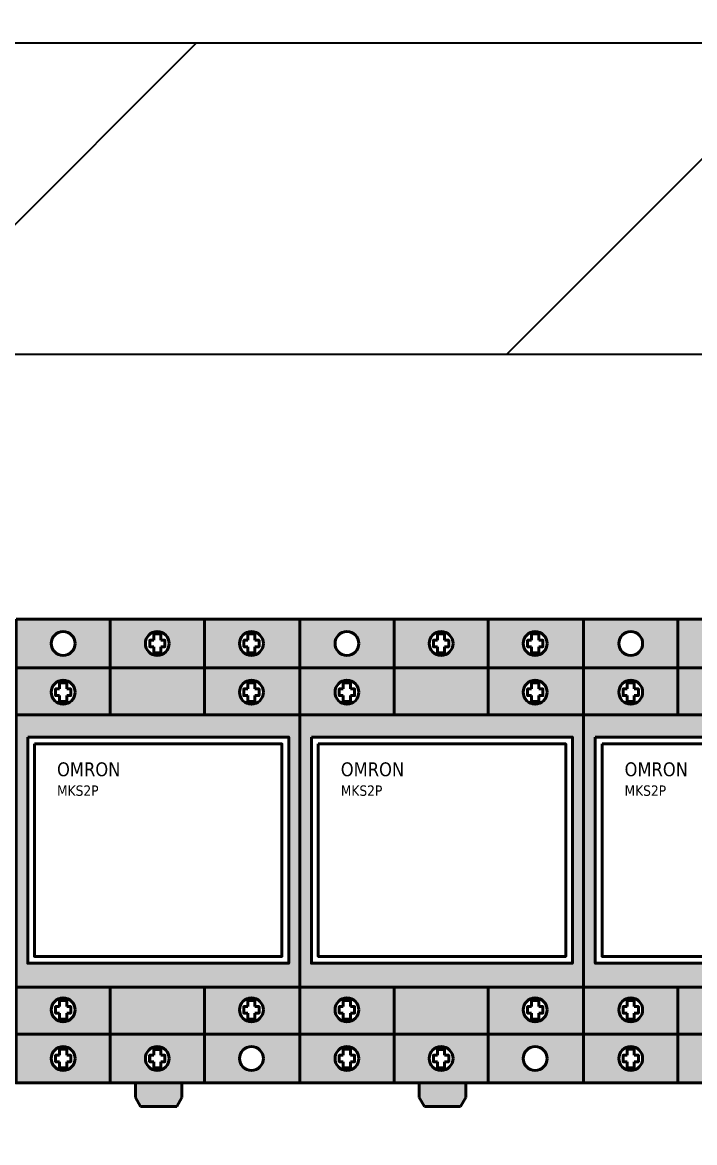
# Model space of a CAD drawing. Header units: inches. Extents: x 14 to 2932, y 13 to 1968.
# Drawn here: x 1395.8 to 1492.9, y 996.5 to 1158.4 of the extents above; entities that cross this region are included whole.
import ezdxf

# ---------------------------------------------------------------- set-up
doc = ezdxf.new("R2010")
doc.units = ezdxf.units.IN
doc.header["$MEASUREMENT"] = 0
doc.layers.add('3', color=7, linetype='Continuous')
doc.layers.add('TEXT', color=3, linetype='Continuous', lineweight=9)
doc.styles.add('Tahoma (Input Text)', font='tahoma.ttf')

msp = doc.modelspace()

# ---------------------------------------------------------------- hatches: boundary and pattern name
at = {"layer": '3'}
h = msp.add_hatch(dxfattribs=at)
h.set_pattern_fill('ANSI32', color=8, scale=10)
h.set_pattern_definition([(45, (-5275.68, 2855.33), (-67.3519, 67.3519), []), (45, (-5230.78, 2855.33), (-67.3519, 67.3519), [])])
h.paths.add_polyline_path([(1077.636, 809.416), (1122.636, 809.416), (1122.636, 1637.416), (1077.636, 1637.416)])
h.paths.add_polyline_path([(1605.636, 809.416), (1560.636, 809.416), (1560.636, 1637.416), (1605.636, 1637.416)])
h.paths.add_polyline_path([(1122.636, 1305.416), (1560.636, 1305.416), (1560.636, 1350.416), (1122.636, 1350.416)])
h.paths.add_polyline_path([(1122.636, 1155.416), (1560.636, 1155.416), (1560.636, 1110.416), (1122.636, 1110.416)])
h.paths.add_polyline_path([(1122.636, 921.923), (1560.636, 921.923), (1560.636, 966.923), (1122.636, 966.923)])
at = {"layer": '3', "lineweight": 40, "true_color": 0x636466}
h = msp.add_hatch(color=251, dxfattribs=at)
h.dxf.hatch_style = 1
h.paths.add_polyline_path([(1408.489, 1072.17), (1394.889, 1072.17), (1394.889, 1065.131), (1408.489, 1065.131)])
h.paths.add_polyline_path([(1403.414, 1068.65, -1), (1399.963, 1068.65, -1)], flags=16)
h.paths.add_polyline_path([(1408.489, 1065.131), (1394.889, 1065.131), (1394.889, 1058.358), (1408.489, 1058.358)])
h.paths.add_polyline_path([(1403.414, 1061.611, -1), (1399.963, 1061.611, -1)], flags=16)
h.paths.add_polyline_path([(1400.584, 1062.084), (1401.166, 1062.084), (1401.166, 1062.987), (1402.196, 1062.987), (1402.196, 1062.084), (1402.793, 1062.084), (1402.793, 1061.138), (1402.196, 1061.138), (1402.196, 1060.282), (1401.166, 1060.282), (1401.166, 1061.138), (1400.584, 1061.138)], flags=0)
h.paths.add_polyline_path([(1422.089, 1065.131), (1408.489, 1065.131), (1408.489, 1058.358), (1422.089, 1058.358)])
h.paths.add_polyline_path([(1422.089, 1072.17), (1408.489, 1072.17), (1408.489, 1065.131), (1422.089, 1065.131)])
h.paths.add_polyline_path([(1413.563, 1068.65, -1), (1417.014, 1068.65, -1)], flags=16)
h.paths.add_polyline_path([(1414.192, 1069.123), (1414.773, 1069.123), (1414.773, 1070.026), (1415.804, 1070.026), (1415.804, 1069.123), (1416.4, 1069.123), (1416.4, 1068.177), (1415.804, 1068.177), (1415.804, 1067.321), (1414.773, 1067.321), (1414.773, 1068.177), (1414.192, 1068.177)], flags=0)
h.paths.add_polyline_path([(1435.889, 1072.17), (1422.089, 1072.17), (1422.089, 1065.131), (1435.889, 1065.131)])
h.paths.add_polyline_path([(1427.163, 1068.65, -1), (1430.614, 1068.65, -1)], flags=16)
h.paths.add_polyline_path([(1427.792, 1068.177), (1427.792, 1069.123), (1428.373, 1069.123), (1428.373, 1070.026), (1429.404, 1070.026), (1429.404, 1069.123), (1430, 1069.123), (1430, 1068.177), (1429.404, 1068.177), (1429.404, 1067.321), (1428.373, 1067.321), (1428.373, 1068.177)], flags=0)
h.paths.add_polyline_path([(1435.889, 1065.131), (1422.089, 1065.131), (1422.089, 1058.358), (1435.889, 1058.358)])
h.paths.add_polyline_path([(1430.614, 1061.611, -1), (1427.163, 1061.611, -1)], flags=16)
h.paths.add_polyline_path([(1427.784, 1062.084), (1428.366, 1062.084), (1428.366, 1062.987), (1429.396, 1062.987), (1429.396, 1062.084), (1429.993, 1062.084), (1429.993, 1061.138), (1429.396, 1061.138), (1429.396, 1060.282), (1428.366, 1060.282), (1428.366, 1061.138), (1427.784, 1061.138)], flags=0)
h.paths.add_polyline_path([(1435.889, 1058.358), (1394.889, 1058.358), (1394.889, 1005.17), (1435.889, 1005.17)])
h.paths.add_polyline_path([(1434.275, 1055.134), (1434.275, 1022.46), (1396.566, 1022.46), (1396.566, 1055.134)], flags=16)
h.paths.add_polyline_path([(1433.296, 1054.154), (1433.296, 1023.44), (1397.546, 1023.44), (1397.546, 1054.154)], flags=0)
h.paths.add_polyline_path([(1430.614, 1015.728, -1), (1427.163, 1015.728, -1)], flags=16)
h.paths.add_polyline_path([(1428.366, 1017.105), (1429.396, 1017.105), (1429.396, 1016.202), (1429.993, 1016.202), (1429.993, 1015.255), (1429.396, 1015.255), (1429.396, 1014.4), (1428.366, 1014.4), (1428.366, 1015.255), (1427.784, 1015.255), (1427.784, 1016.202), (1428.366, 1016.202)], flags=0)
h.paths.add_polyline_path([(1403.414, 1015.728, -1), (1399.963, 1015.728, -1)], flags=16)
h.paths.add_polyline_path([(1402.196, 1017.105), (1402.196, 1016.202), (1402.793, 1016.202), (1402.793, 1015.255), (1402.196, 1015.255), (1402.196, 1014.4), (1401.166, 1014.4), (1401.166, 1015.255), (1400.584, 1015.255), (1400.584, 1016.202), (1401.166, 1016.202), (1401.166, 1017.105)], flags=0)
h.paths.add_polyline_path([(1417.014, 1008.689, -1), (1413.563, 1008.689, -1)], flags=16)
h.paths.add_polyline_path([(1415.796, 1010.066), (1415.796, 1009.163), (1416.393, 1009.163), (1416.393, 1008.216), (1415.796, 1008.216), (1415.796, 1007.361), (1414.766, 1007.361), (1414.766, 1008.216), (1414.184, 1008.216), (1414.184, 1009.163), (1414.766, 1009.163), (1414.766, 1010.066)], flags=0)
h.paths.add_polyline_path([(1430.614, 1008.689, -1), (1427.163, 1008.689, -1)], flags=16)
h.paths.add_polyline_path([(1403.414, 1008.689, -1), (1399.963, 1008.689, -1)], flags=16)
h.paths.add_polyline_path([(1402.196, 1010.066), (1402.196, 1009.163), (1402.793, 1009.163), (1402.793, 1008.216), (1402.196, 1008.216), (1402.196, 1007.361), (1401.166, 1007.361), (1401.166, 1008.216), (1400.584, 1008.216), (1400.584, 1009.163), (1401.166, 1009.163), (1401.166, 1010.066)], flags=0)
h.paths.add_polyline_path([(1399.899, 1045.064), (1411.018, 1045.064), (1411.018, 1052.94), (1399.899, 1052.94)], flags=8)
h = msp.add_hatch(color=251, dxfattribs=at)
h.dxf.hatch_style = 1
h.paths.add_polyline_path([(1449.489, 1072.17), (1435.889, 1072.17), (1435.889, 1065.131), (1449.489, 1065.131)])
h.paths.add_polyline_path([(1444.414, 1068.65, -1), (1440.963, 1068.65, -1)], flags=16)
h.paths.add_polyline_path([(1449.489, 1065.131), (1435.889, 1065.131), (1435.889, 1058.358), (1449.489, 1058.358)])
h.paths.add_polyline_path([(1444.414, 1061.611, -1), (1440.963, 1061.611, -1)], flags=16)
h.paths.add_polyline_path([(1441.584, 1062.084), (1442.166, 1062.084), (1442.166, 1062.987), (1443.196, 1062.987), (1443.196, 1062.084), (1443.793, 1062.084), (1443.793, 1061.138), (1443.196, 1061.138), (1443.196, 1060.282), (1442.166, 1060.282), (1442.166, 1061.138), (1441.584, 1061.138)], flags=0)
h.paths.add_polyline_path([(1463.089, 1065.131), (1449.489, 1065.131), (1449.489, 1058.358), (1463.089, 1058.358)])
h.paths.add_polyline_path([(1463.089, 1072.17), (1449.489, 1072.17), (1449.489, 1065.131), (1463.089, 1065.131)])
h.paths.add_polyline_path([(1454.563, 1068.65, -1), (1458.014, 1068.65, -1)], flags=16)
h.paths.add_polyline_path([(1455.192, 1069.123), (1455.773, 1069.123), (1455.773, 1070.026), (1456.804, 1070.026), (1456.804, 1069.123), (1457.4, 1069.123), (1457.4, 1068.177), (1456.804, 1068.177), (1456.804, 1067.321), (1455.773, 1067.321), (1455.773, 1068.177), (1455.192, 1068.177)], flags=0)
h.paths.add_polyline_path([(1476.889, 1072.17), (1463.089, 1072.17), (1463.089, 1065.131), (1476.889, 1065.131)])
h.paths.add_polyline_path([(1468.163, 1068.65, -1), (1471.614, 1068.65, -1)], flags=16)
h.paths.add_polyline_path([(1468.792, 1068.177), (1468.792, 1069.123), (1469.373, 1069.123), (1469.373, 1070.026), (1470.404, 1070.026), (1470.404, 1069.123), (1471, 1069.123), (1471, 1068.177), (1470.404, 1068.177), (1470.404, 1067.321), (1469.373, 1067.321), (1469.373, 1068.177)], flags=0)
h.paths.add_polyline_path([(1476.889, 1065.131), (1463.089, 1065.131), (1463.089, 1058.358), (1476.889, 1058.358)])
h.paths.add_polyline_path([(1471.614, 1061.611, -1), (1468.163, 1061.611, -1)], flags=16)
h.paths.add_polyline_path([(1468.784, 1062.084), (1469.366, 1062.084), (1469.366, 1062.987), (1470.396, 1062.987), (1470.396, 1062.084), (1470.993, 1062.084), (1470.993, 1061.138), (1470.396, 1061.138), (1470.396, 1060.282), (1469.366, 1060.282), (1469.366, 1061.138), (1468.784, 1061.138)], flags=0)
h.paths.add_polyline_path([(1476.889, 1058.358), (1435.889, 1058.358), (1435.889, 1005.17), (1476.889, 1005.17)])
h.paths.add_polyline_path([(1475.275, 1055.134), (1475.275, 1022.46), (1437.566, 1022.46), (1437.566, 1055.134)], flags=16)
h.paths.add_polyline_path([(1474.296, 1054.154), (1474.296, 1023.44), (1438.546, 1023.44), (1438.546, 1054.154)], flags=0)
h.paths.add_polyline_path([(1471.614, 1015.728, -1), (1468.163, 1015.728, -1)], flags=16)
h.paths.add_polyline_path([(1469.366, 1017.105), (1470.396, 1017.105), (1470.396, 1016.202), (1470.993, 1016.202), (1470.993, 1015.255), (1470.396, 1015.255), (1470.396, 1014.4), (1469.366, 1014.4), (1469.366, 1015.255), (1468.784, 1015.255), (1468.784, 1016.202), (1469.366, 1016.202)], flags=0)
h.paths.add_polyline_path([(1444.414, 1015.728, -1), (1440.963, 1015.728, -1)], flags=16)
h.paths.add_polyline_path([(1443.196, 1017.105), (1443.196, 1016.202), (1443.793, 1016.202), (1443.793, 1015.255), (1443.196, 1015.255), (1443.196, 1014.4), (1442.166, 1014.4), (1442.166, 1015.255), (1441.584, 1015.255), (1441.584, 1016.202), (1442.166, 1016.202), (1442.166, 1017.105)], flags=0)
h.paths.add_polyline_path([(1458.014, 1008.689, -1), (1454.563, 1008.689, -1)], flags=16)
h.paths.add_polyline_path([(1456.796, 1010.066), (1456.796, 1009.163), (1457.393, 1009.163), (1457.393, 1008.216), (1456.796, 1008.216), (1456.796, 1007.361), (1455.766, 1007.361), (1455.766, 1008.216), (1455.184, 1008.216), (1455.184, 1009.163), (1455.766, 1009.163), (1455.766, 1010.066)], flags=0)
h.paths.add_polyline_path([(1471.614, 1008.689, -1), (1468.163, 1008.689, -1)], flags=16)
h.paths.add_polyline_path([(1444.414, 1008.689, -1), (1440.963, 1008.689, -1)], flags=16)
h.paths.add_polyline_path([(1443.196, 1010.066), (1443.196, 1009.163), (1443.793, 1009.163), (1443.793, 1008.216), (1443.196, 1008.216), (1443.196, 1007.361), (1442.166, 1007.361), (1442.166, 1008.216), (1441.584, 1008.216), (1441.584, 1009.163), (1442.166, 1009.163), (1442.166, 1010.066)], flags=0)
h.paths.add_polyline_path([(1440.899, 1045.064), (1452.018, 1045.064), (1452.018, 1052.94), (1440.899, 1052.94)], flags=8)
h = msp.add_hatch(color=251, dxfattribs=at)
h.dxf.hatch_style = 1
h.paths.add_polyline_path([(1490.489, 1072.17), (1476.889, 1072.17), (1476.889, 1065.131), (1490.489, 1065.131)])
h.paths.add_polyline_path([(1485.414, 1068.65, -1), (1481.963, 1068.65, -1)], flags=16)
h.paths.add_polyline_path([(1490.489, 1065.131), (1476.889, 1065.131), (1476.889, 1058.358), (1490.489, 1058.358)])
h.paths.add_polyline_path([(1485.414, 1061.611, -1), (1481.963, 1061.611, -1)], flags=16)
h.paths.add_polyline_path([(1482.584, 1062.084), (1483.166, 1062.084), (1483.166, 1062.987), (1484.196, 1062.987), (1484.196, 1062.084), (1484.793, 1062.084), (1484.793, 1061.138), (1484.196, 1061.138), (1484.196, 1060.282), (1483.166, 1060.282), (1483.166, 1061.138), (1482.584, 1061.138)], flags=0)
h.paths.add_polyline_path([(1504.089, 1065.131), (1490.489, 1065.131), (1490.489, 1058.358), (1504.089, 1058.358)])
h.paths.add_polyline_path([(1504.089, 1072.17), (1490.489, 1072.17), (1490.489, 1065.131), (1504.089, 1065.131)])
h.paths.add_polyline_path([(1495.563, 1068.65, -1), (1499.014, 1068.65, -1)], flags=16)
h.paths.add_polyline_path([(1496.192, 1069.123), (1496.773, 1069.123), (1496.773, 1070.026), (1497.804, 1070.026), (1497.804, 1069.123), (1498.4, 1069.123), (1498.4, 1068.177), (1497.804, 1068.177), (1497.804, 1067.321), (1496.773, 1067.321), (1496.773, 1068.177), (1496.192, 1068.177)], flags=0)
h.paths.add_polyline_path([(1517.889, 1072.17), (1504.089, 1072.17), (1504.089, 1065.131), (1517.889, 1065.131)])
h.paths.add_polyline_path([(1509.163, 1068.65, -1), (1512.614, 1068.65, -1)], flags=16)
h.paths.add_polyline_path([(1509.792, 1068.177), (1509.792, 1069.123), (1510.373, 1069.123), (1510.373, 1070.026), (1511.404, 1070.026), (1511.404, 1069.123), (1512, 1069.123), (1512, 1068.177), (1511.404, 1068.177), (1511.404, 1067.321), (1510.373, 1067.321), (1510.373, 1068.177)], flags=0)
h.paths.add_polyline_path([(1517.889, 1065.131), (1504.089, 1065.131), (1504.089, 1058.358), (1517.889, 1058.358)])
h.paths.add_polyline_path([(1512.614, 1061.611, -1), (1509.163, 1061.611, -1)], flags=16)
h.paths.add_polyline_path([(1509.784, 1062.084), (1510.366, 1062.084), (1510.366, 1062.987), (1511.396, 1062.987), (1511.396, 1062.084), (1511.993, 1062.084), (1511.993, 1061.138), (1511.396, 1061.138), (1511.396, 1060.282), (1510.366, 1060.282), (1510.366, 1061.138), (1509.784, 1061.138)], flags=0)
h.paths.add_polyline_path([(1517.889, 1058.358), (1476.889, 1058.358), (1476.889, 1005.17), (1517.889, 1005.17)])
h.paths.add_polyline_path([(1516.275, 1055.134), (1516.275, 1022.46), (1478.566, 1022.46), (1478.566, 1055.134)], flags=16)
h.paths.add_polyline_path([(1515.296, 1054.154), (1515.296, 1023.44), (1479.546, 1023.44), (1479.546, 1054.154)], flags=0)
h.paths.add_polyline_path([(1512.614, 1015.728, -1), (1509.163, 1015.728, -1)], flags=16)
h.paths.add_polyline_path([(1510.366, 1017.105), (1511.396, 1017.105), (1511.396, 1016.202), (1511.993, 1016.202), (1511.993, 1015.255), (1511.396, 1015.255), (1511.396, 1014.4), (1510.366, 1014.4), (1510.366, 1015.255), (1509.784, 1015.255), (1509.784, 1016.202), (1510.366, 1016.202)], flags=0)
h.paths.add_polyline_path([(1485.414, 1015.728, -1), (1481.963, 1015.728, -1)], flags=16)
h.paths.add_polyline_path([(1484.196, 1017.105), (1484.196, 1016.202), (1484.793, 1016.202), (1484.793, 1015.255), (1484.196, 1015.255), (1484.196, 1014.4), (1483.166, 1014.4), (1483.166, 1015.255), (1482.584, 1015.255), (1482.584, 1016.202), (1483.166, 1016.202), (1483.166, 1017.105)], flags=0)
h.paths.add_polyline_path([(1499.014, 1008.689, -1), (1495.563, 1008.689, -1)], flags=16)
h.paths.add_polyline_path([(1497.796, 1010.066), (1497.796, 1009.163), (1498.393, 1009.163), (1498.393, 1008.216), (1497.796, 1008.216), (1497.796, 1007.361), (1496.766, 1007.361), (1496.766, 1008.216), (1496.184, 1008.216), (1496.184, 1009.163), (1496.766, 1009.163), (1496.766, 1010.066)], flags=0)
h.paths.add_polyline_path([(1512.614, 1008.689, -1), (1509.163, 1008.689, -1)], flags=16)
h.paths.add_polyline_path([(1485.414, 1008.689, -1), (1481.963, 1008.689, -1)], flags=16)
h.paths.add_polyline_path([(1484.196, 1010.066), (1484.196, 1009.163), (1484.793, 1009.163), (1484.793, 1008.216), (1484.196, 1008.216), (1484.196, 1007.361), (1483.166, 1007.361), (1483.166, 1008.216), (1482.584, 1008.216), (1482.584, 1009.163), (1483.166, 1009.163), (1483.166, 1010.066)], flags=0)
h.paths.add_polyline_path([(1481.899, 1045.064), (1493.018, 1045.064), (1493.018, 1052.94), (1481.899, 1052.94)], flags=8)
at = {"layer": '3', "lineweight": 40}
h = msp.add_hatch(color=2, dxfattribs=at)
h.dxf.hatch_style = 1
h.paths.add_polyline_path([(1418.102, 1001.744), (1418.852, 1003.043), (1418.852, 1005.17), (1412.117, 1005.17), (1412.117, 1003.043), (1412.875, 1001.748)])
h = msp.add_hatch(color=2, dxfattribs=at)
h.dxf.hatch_style = 1
h.paths.add_polyline_path([(1459.102, 1001.744), (1459.852, 1003.043), (1459.852, 1005.17), (1453.117, 1005.17), (1453.117, 1003.043), (1453.875, 1001.748)])

# ---------------------------------------------------------------- linework, layer by layer
at = {"lineweight": 40}
for p, q in [((1408.489, 1072.17), (1408.489, 1058.358)), ((1422.089, 1072.17), (1422.089, 1058.358)), ((1449.489, 1072.17), (1449.489, 1058.358)), ((1463.089, 1072.17), (1463.089, 1058.358)), ((1490.489, 1072.17), (1490.489, 1058.358)), ((1394.889, 1065.131), (1435.889, 1065.131)), ((1435.889, 1065.131), (1476.889, 1065.131)), ((1476.889, 1065.131), (1517.889, 1065.131)), ((1394.889, 1058.358), (1435.889, 1058.358)), ((1435.889, 1058.358), (1476.889, 1058.358)), ((1476.889, 1058.358), (1517.889, 1058.358)), ((1394.889, 1018.982), (1435.889, 1018.982)), ((1408.489, 1005.17), (1408.489, 1018.982)), ((1422.089, 1005.17), (1422.089, 1018.982)), ((1435.889, 1018.982), (1476.889, 1018.982)), ((1449.489, 1005.17), (1449.489, 1018.982)), ((1463.089, 1005.17), (1463.089, 1018.982)), ((1476.889, 1018.982), (1517.889, 1018.982)), ((1490.489, 1005.17), (1490.489, 1018.982)), ((1394.889, 1012.209), (1435.889, 1012.209)), ((1435.889, 1012.209), (1476.889, 1012.209)), ((1476.889, 1012.209), (1517.889, 1012.209)), ((1412.117, 1003.043), (1412.875, 1001.748)), ((1418.852, 1003.043), (1418.102, 1001.744)), ((1453.117, 1003.043), (1453.875, 1001.748)), ((1459.852, 1003.043), (1459.102, 1001.744)), ((1412.875, 1001.748), (1418.102, 1001.744)), ((1453.875, 1001.748), (1459.102, 1001.744))]:
    msp.add_line(p, q, dxfattribs=at)
at = {"color": 4}
msp.add_lwpolyline([(1122.636, 1155.416), (1560.636, 1155.416), (1560.636, 1110.416), (1122.636, 1110.416)], close=True, dxfattribs=at)
at = {"lineweight": 40}
for points in [[(1394.889, 1072.17), (1435.889, 1072.17), (1435.889, 1005.17), (1394.889, 1005.17)], [(1435.889, 1072.17), (1476.889, 1072.17), (1476.889, 1005.17), (1435.889, 1005.17)], [(1476.889, 1072.17), (1517.889, 1072.17), (1517.889, 1005.17), (1476.889, 1005.17)], [(1396.566, 1055.134), (1434.275, 1055.134), (1434.275, 1022.46), (1396.566, 1022.46)], [(1397.546, 1054.154), (1433.296, 1054.154), (1433.296, 1023.44), (1397.546, 1023.44)], [(1437.566, 1055.134), (1475.275, 1055.134), (1475.275, 1022.46), (1437.566, 1022.46)], [(1438.546, 1054.154), (1474.296, 1054.154), (1474.296, 1023.44), (1438.546, 1023.44)], [(1478.566, 1055.134), (1516.275, 1055.134), (1516.275, 1022.46), (1478.566, 1022.46)], [(1479.546, 1054.154), (1515.296, 1054.154), (1515.296, 1023.44), (1479.546, 1023.44)]]:
    msp.add_lwpolyline(points, close=True, dxfattribs=at)
at = {"color": 30, "lineweight": 40, "true_color": 0xf26722}
for points in [[(1414.773, 1069.123), (1414.773, 1070.026), (1415.804, 1070.026), (1415.804, 1069.123)], [(1428.373, 1069.123), (1428.373, 1070.026), (1429.404, 1070.026), (1429.404, 1069.123)], [(1455.773, 1069.123), (1455.773, 1070.026), (1456.804, 1070.026), (1456.804, 1069.123)], [(1469.373, 1069.123), (1469.373, 1070.026), (1470.404, 1070.026), (1470.404, 1069.123)], [(1414.773, 1068.177), (1414.192, 1068.177), (1414.192, 1069.123), (1414.773, 1069.123)], [(1415.804, 1068.177), (1415.804, 1067.321), (1414.773, 1067.321), (1414.773, 1068.177)], [(1415.804, 1069.123), (1416.4, 1069.123), (1416.4, 1068.177), (1415.804, 1068.177)], [(1428.373, 1068.177), (1427.792, 1068.177), (1427.792, 1069.123), (1428.373, 1069.123)], [(1429.404, 1068.177), (1429.404, 1067.321), (1428.373, 1067.321), (1428.373, 1068.177)], [(1429.404, 1069.123), (1430, 1069.123), (1430, 1068.177), (1429.404, 1068.177)], [(1455.773, 1068.177), (1455.192, 1068.177), (1455.192, 1069.123), (1455.773, 1069.123)], [(1456.804, 1068.177), (1456.804, 1067.321), (1455.773, 1067.321), (1455.773, 1068.177)], [(1456.804, 1069.123), (1457.4, 1069.123), (1457.4, 1068.177), (1456.804, 1068.177)], [(1469.373, 1068.177), (1468.792, 1068.177), (1468.792, 1069.123), (1469.373, 1069.123)], [(1470.404, 1068.177), (1470.404, 1067.321), (1469.373, 1067.321), (1469.373, 1068.177)], [(1470.404, 1069.123), (1471, 1069.123), (1471, 1068.177), (1470.404, 1068.177)], [(1401.166, 1061.138), (1400.584, 1061.138), (1400.584, 1062.084), (1401.166, 1062.084)], [(1401.166, 1062.084), (1401.166, 1062.987), (1402.196, 1062.987), (1402.196, 1062.084)], [(1402.196, 1062.084), (1402.793, 1062.084), (1402.793, 1061.138), (1402.196, 1061.138)], [(1428.366, 1061.138), (1427.784, 1061.138), (1427.784, 1062.084), (1428.366, 1062.084)], [(1428.366, 1062.084), (1428.366, 1062.987), (1429.396, 1062.987), (1429.396, 1062.084)], [(1429.396, 1062.084), (1429.993, 1062.084), (1429.993, 1061.138), (1429.396, 1061.138)], [(1442.166, 1061.138), (1441.584, 1061.138), (1441.584, 1062.084), (1442.166, 1062.084)], [(1442.166, 1062.084), (1442.166, 1062.987), (1443.196, 1062.987), (1443.196, 1062.084)], [(1443.196, 1062.084), (1443.793, 1062.084), (1443.793, 1061.138), (1443.196, 1061.138)], [(1469.366, 1061.138), (1468.784, 1061.138), (1468.784, 1062.084), (1469.366, 1062.084)], [(1469.366, 1062.084), (1469.366, 1062.987), (1470.396, 1062.987), (1470.396, 1062.084)], [(1470.396, 1062.084), (1470.993, 1062.084), (1470.993, 1061.138), (1470.396, 1061.138)], [(1483.166, 1061.138), (1482.584, 1061.138), (1482.584, 1062.084), (1483.166, 1062.084)], [(1483.166, 1062.084), (1483.166, 1062.987), (1484.196, 1062.987), (1484.196, 1062.084)], [(1484.196, 1062.084), (1484.793, 1062.084), (1484.793, 1061.138), (1484.196, 1061.138)], [(1402.196, 1061.138), (1402.196, 1060.282), (1401.166, 1060.282), (1401.166, 1061.138)], [(1429.396, 1061.138), (1429.396, 1060.282), (1428.366, 1060.282), (1428.366, 1061.138)], [(1443.196, 1061.138), (1443.196, 1060.282), (1442.166, 1060.282), (1442.166, 1061.138)], [(1470.396, 1061.138), (1470.396, 1060.282), (1469.366, 1060.282), (1469.366, 1061.138)], [(1484.196, 1061.138), (1484.196, 1060.282), (1483.166, 1060.282), (1483.166, 1061.138)], [(1402.196, 1016.202), (1402.196, 1017.057), (1401.166, 1017.057), (1401.166, 1016.202)], [(1429.396, 1016.202), (1429.396, 1017.057), (1428.366, 1017.057), (1428.366, 1016.202)], [(1443.196, 1016.202), (1443.196, 1017.057), (1442.166, 1017.057), (1442.166, 1016.202)], [(1470.396, 1016.202), (1470.396, 1017.057), (1469.366, 1017.057), (1469.366, 1016.202)], [(1484.196, 1016.202), (1484.196, 1017.057), (1483.166, 1017.057), (1483.166, 1016.202)], [(1401.166, 1016.202), (1400.584, 1016.202), (1400.584, 1015.255), (1401.166, 1015.255)], [(1401.166, 1015.255), (1401.166, 1014.352), (1402.196, 1014.352), (1402.196, 1015.255)], [(1402.196, 1015.255), (1402.793, 1015.255), (1402.793, 1016.202), (1402.196, 1016.202)], [(1428.366, 1016.202), (1427.784, 1016.202), (1427.784, 1015.255), (1428.366, 1015.255)], [(1428.366, 1015.255), (1428.366, 1014.352), (1429.396, 1014.352), (1429.396, 1015.255)], [(1429.396, 1015.255), (1429.993, 1015.255), (1429.993, 1016.202), (1429.396, 1016.202)], [(1442.166, 1016.202), (1441.584, 1016.202), (1441.584, 1015.255), (1442.166, 1015.255)], [(1442.166, 1015.255), (1442.166, 1014.352), (1443.196, 1014.352), (1443.196, 1015.255)], [(1443.196, 1015.255), (1443.793, 1015.255), (1443.793, 1016.202), (1443.196, 1016.202)], [(1469.366, 1016.202), (1468.784, 1016.202), (1468.784, 1015.255), (1469.366, 1015.255)], [(1469.366, 1015.255), (1469.366, 1014.352), (1470.396, 1014.352), (1470.396, 1015.255)], [(1470.396, 1015.255), (1470.993, 1015.255), (1470.993, 1016.202), (1470.396, 1016.202)], [(1483.166, 1016.202), (1482.584, 1016.202), (1482.584, 1015.255), (1483.166, 1015.255)], [(1483.166, 1015.255), (1483.166, 1014.352), (1484.196, 1014.352), (1484.196, 1015.255)], [(1484.196, 1015.255), (1484.793, 1015.255), (1484.793, 1016.202), (1484.196, 1016.202)], [(1401.166, 1009.163), (1401.166, 1010.066), (1402.196, 1010.066), (1402.196, 1009.163)], [(1415.804, 1009.163), (1415.804, 1010.018), (1414.773, 1010.018), (1414.773, 1009.163)], [(1442.166, 1009.163), (1442.166, 1010.066), (1443.196, 1010.066), (1443.196, 1009.163)], [(1456.804, 1009.163), (1456.804, 1010.018), (1455.773, 1010.018), (1455.773, 1009.163)], [(1483.166, 1009.163), (1483.166, 1010.066), (1484.196, 1010.066), (1484.196, 1009.163)], [(1401.166, 1008.216), (1400.584, 1008.216), (1400.584, 1009.163), (1401.166, 1009.163)], [(1402.196, 1009.163), (1402.793, 1009.163), (1402.793, 1008.216), (1402.196, 1008.216)], [(1414.773, 1009.163), (1414.192, 1009.163), (1414.192, 1008.216), (1414.773, 1008.216)], [(1415.804, 1008.216), (1416.4, 1008.216), (1416.4, 1009.163), (1415.804, 1009.163)], [(1442.166, 1008.216), (1441.584, 1008.216), (1441.584, 1009.163), (1442.166, 1009.163)], [(1443.196, 1009.163), (1443.793, 1009.163), (1443.793, 1008.216), (1443.196, 1008.216)], [(1455.773, 1009.163), (1455.192, 1009.163), (1455.192, 1008.216), (1455.773, 1008.216)], [(1456.804, 1008.216), (1457.4, 1008.216), (1457.4, 1009.163), (1456.804, 1009.163)], [(1483.166, 1008.216), (1482.584, 1008.216), (1482.584, 1009.163), (1483.166, 1009.163)], [(1484.196, 1009.163), (1484.793, 1009.163), (1484.793, 1008.216), (1484.196, 1008.216)], [(1402.196, 1008.216), (1402.196, 1007.361), (1401.166, 1007.361), (1401.166, 1008.216)], [(1414.773, 1008.216), (1414.773, 1007.313), (1415.804, 1007.313), (1415.804, 1008.216)], [(1443.196, 1008.216), (1443.196, 1007.361), (1442.166, 1007.361), (1442.166, 1008.216)], [(1455.773, 1008.216), (1455.773, 1007.313), (1456.804, 1007.313), (1456.804, 1008.216)], [(1484.196, 1008.216), (1484.196, 1007.361), (1483.166, 1007.361), (1483.166, 1008.216)]]:
    msp.add_lwpolyline(points, dxfattribs=at)
at = {"lineweight": 40}
for points in [[(1401.166, 1016.202), (1401.166, 1017.105), (1402.196, 1017.105), (1402.196, 1016.202)], [(1428.366, 1016.202), (1428.366, 1017.105), (1429.396, 1017.105), (1429.396, 1016.202)], [(1442.166, 1016.202), (1442.166, 1017.105), (1443.196, 1017.105), (1443.196, 1016.202)], [(1469.366, 1016.202), (1469.366, 1017.105), (1470.396, 1017.105), (1470.396, 1016.202)], [(1483.166, 1016.202), (1483.166, 1017.105), (1484.196, 1017.105), (1484.196, 1016.202)], [(1401.166, 1015.255), (1400.584, 1015.255), (1400.584, 1016.202), (1401.166, 1016.202)], [(1402.196, 1015.255), (1402.196, 1014.4), (1401.166, 1014.4), (1401.166, 1015.255)], [(1402.196, 1016.202), (1402.793, 1016.202), (1402.793, 1015.255), (1402.196, 1015.255)], [(1428.366, 1015.255), (1427.784, 1015.255), (1427.784, 1016.202), (1428.366, 1016.202)], [(1429.396, 1015.255), (1429.396, 1014.4), (1428.366, 1014.4), (1428.366, 1015.255)], [(1429.396, 1016.202), (1429.993, 1016.202), (1429.993, 1015.255), (1429.396, 1015.255)], [(1442.166, 1015.255), (1441.584, 1015.255), (1441.584, 1016.202), (1442.166, 1016.202)], [(1443.196, 1015.255), (1443.196, 1014.4), (1442.166, 1014.4), (1442.166, 1015.255)], [(1443.196, 1016.202), (1443.793, 1016.202), (1443.793, 1015.255), (1443.196, 1015.255)], [(1469.366, 1015.255), (1468.784, 1015.255), (1468.784, 1016.202), (1469.366, 1016.202)], [(1470.396, 1015.255), (1470.396, 1014.4), (1469.366, 1014.4), (1469.366, 1015.255)], [(1470.396, 1016.202), (1470.993, 1016.202), (1470.993, 1015.255), (1470.396, 1015.255)], [(1483.166, 1015.255), (1482.584, 1015.255), (1482.584, 1016.202), (1483.166, 1016.202)], [(1484.196, 1015.255), (1484.196, 1014.4), (1483.166, 1014.4), (1483.166, 1015.255)], [(1484.196, 1016.202), (1484.793, 1016.202), (1484.793, 1015.255), (1484.196, 1015.255)], [(1414.766, 1009.163), (1414.766, 1010.066), (1415.796, 1010.066), (1415.796, 1009.163)], [(1455.766, 1009.163), (1455.766, 1010.066), (1456.796, 1010.066), (1456.796, 1009.163)], [(1414.766, 1008.216), (1414.184, 1008.216), (1414.184, 1009.163), (1414.766, 1009.163)], [(1415.796, 1009.163), (1416.393, 1009.163), (1416.393, 1008.216), (1415.796, 1008.216)], [(1455.766, 1008.216), (1455.184, 1008.216), (1455.184, 1009.163), (1455.766, 1009.163)], [(1456.796, 1009.163), (1457.393, 1009.163), (1457.393, 1008.216), (1456.796, 1008.216)], [(1415.796, 1008.216), (1415.796, 1007.361), (1414.766, 1007.361), (1414.766, 1008.216)], [(1456.796, 1008.216), (1456.796, 1007.361), (1455.766, 1007.361), (1455.766, 1008.216)], [(1412.117, 1003.043), (1412.117, 1005.17), (1418.852, 1005.17), (1418.852, 1003.043)], [(1453.117, 1003.043), (1453.117, 1005.17), (1459.852, 1005.17), (1459.852, 1003.043)]]:
    msp.add_lwpolyline(points, dxfattribs=at)
for centre in [(1401.689, 1068.65), (1415.289, 1068.65), (1415.289, 1068.65), (1428.889, 1068.65), (1442.689, 1068.65), (1456.289, 1068.65), (1456.289, 1068.65), (1469.889, 1068.65), (1483.689, 1068.65), (1401.689, 1061.611), (1428.889, 1061.611), (1442.689, 1061.611), (1469.889, 1061.611), (1483.689, 1061.611), (1401.689, 1015.728), (1428.889, 1015.728), (1442.689, 1015.728), (1469.889, 1015.728), (1483.689, 1015.728), (1401.689, 1008.689), (1415.289, 1008.689), (1415.289, 1008.689), (1428.889, 1008.689), (1442.689, 1008.689), (1456.289, 1008.689), (1456.289, 1008.689), (1469.889, 1008.689), (1483.689, 1008.689)]:
    msp.add_circle(centre, 1.725, dxfattribs=at)

# ---------------------------------------------------------------- texts
at = {"layer": 'TEXT', "char_height": 3, "attachment_point": 1, "style": 'Tahoma (Input Text)'}
for insert in [(1400.801, 1051.479), (1441.801, 1051.479), (1482.801, 1051.479)]:
    msp.add_mtext_dynamic_manual_height_columns('{\\fTahoma|b0|i0|c163|p34;\\H0.66667x;OMRON\\H1.5x;\\P\\H0.5x;MKS2P}', width=11.01473, gutter_width=1, heights=[0], dxfattribs=dict(at, insert=insert))

doc.saveas('drawing.dxf')
